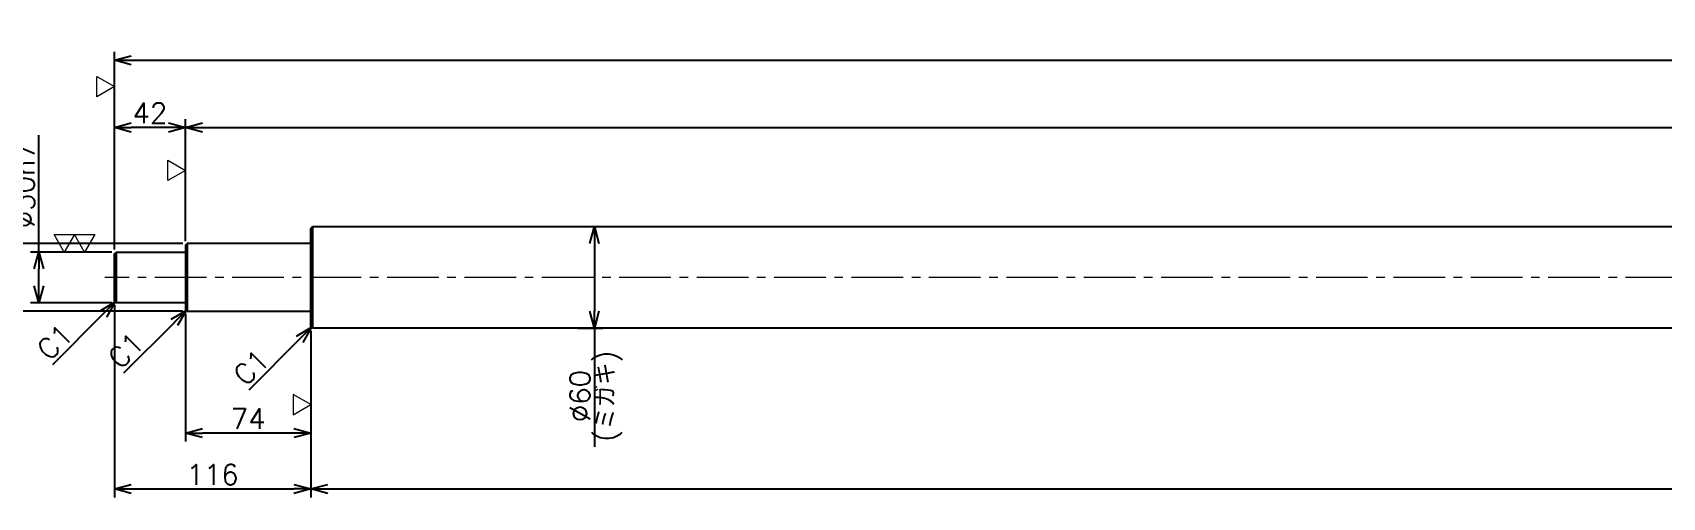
# Model space of a CAD drawing. Header units: millimetres. Extents: x 0 to 7488, y -19 to 4184.
# Drawn here: x 4147 to 5109, y 788 to 1062 of the extents above; entities that cross this region are included whole.
import ezdxf

# ---------------------------------------------------------------- set-up
doc = ezdxf.new("R2010")
doc.units = ezdxf.units.MM
doc.header["$LTSCALE"] = 1.6
doc.header["$PDMODE"] = 99
doc.header["$PDSIZE"] = 1
doc.linetypes.add('CENTER2', pattern=[28.575, 19.05, -3.175, 3.175, -3.175])
doc.layers.add('05_CENTER', color=4, linetype='CENTER2', lineweight=13)
doc.layers.add('08_DIM', color=3, linetype='Continuous', lineweight=13)
doc.styles.add('KSS_TXT', font='txt.shx', dxfattribs={"bigfont": 'extfont2.shx'})
doc.dimstyles.new('KSS_DIM', dxfattribs={"dimscale": 4, "dimtxt": 3, "dimasz": 2.5, "dimexe": 1.25, "dimexo": 0.625, "dimtad": 1, "dimdsep": 46, "dimtxsty": 'KSS_TXT', "dimblk": 'OPEN30', "dimcen": 0, "dimazin": 2, "dimtfac": 0.75, "dimtmove": 0, "dimatfit": 3, "dimldrblk": 'OPEN30', "dimfxl": 1.25, "dimtolj": 1, "dimarcsym": 0})

# ---------------------------------------------------------------- blocks, each defined once
blk = doc.blocks.new('_Open30')
at = {"color": 0, "linetype": 'ByBlock', "lineweight": -2}
for p, q in [((-1, 0.268), (0, 0)), ((0, 0), (-1, -0.268)), ((0, 0), (-1, 0))]:
    blk.add_line(p, q, dxfattribs=at)
blk = doc.blocks.new('*D239')
at = {"layer": '08_DIM', "color": 0, "lineweight": -2, "transparency": 16777216}
for p, q in [((4237.12, 896.31), (4237.12, 820.84)), ((4311.12, 886.31), (4311.12, 820.84)), ((4301.12, 825.84), (4247.12, 825.84))]:
    blk.add_line(p, q, dxfattribs=at)
at = {"layer": 'Defpoints', "color": 0, "transparency": 16777216}
for p in [(4237.12, 898.81), (4311.12, 888.81), (4237.12, 825.84)]:
    blk.add_point(p, dxfattribs=at)
at = {"layer": '08_DIM', "color": 0, "lineweight": -2, "transparency": 16777216, "xscale": 10, "yscale": 10, "zscale": 10, "rotation": 180}
blk.add_blockref('_Open30', (4237.12, 825.84), dxfattribs=at)
at = {"layer": '08_DIM', "color": 0, "lineweight": -2, "transparency": 16777216, "xscale": 10, "yscale": 10, "zscale": 10}
blk.add_blockref('_Open30', (4311.12, 825.84), dxfattribs=at)
at = {"layer": '08_DIM', "color": 0, "transparency": 16777216, "insert": (4274.12, 834.34), "char_height": 12, "attachment_point": 5, "style": 'KSS_TXT'}
blk.add_mtext('\\A1;74', dxfattribs=at)
blk = doc.blocks.new('*D240')
at = {"layer": '08_DIM', "color": 0, "lineweight": -2, "transparency": 16777216}
for p, q in [((4195.12, 934.31), (4195.12, 1011.4)), ((4237.12, 939.31), (4237.12, 1011.4)), ((4227.12, 1006.4), (4205.12, 1006.4))]:
    blk.add_line(p, q, dxfattribs=at)
at = {"layer": 'Defpoints', "color": 0, "transparency": 16777216}
for p in [(4195.12, 1006.4), (4237.12, 936.81), (4195.12, 931.81)]:
    blk.add_point(p, dxfattribs=at)
at = {"layer": '08_DIM', "color": 0, "lineweight": -2, "transparency": 16777216, "xscale": 10, "yscale": 10, "zscale": 10, "rotation": 180}
blk.add_blockref('_Open30', (4195.12, 1006.4), dxfattribs=at)
at = {"layer": '08_DIM', "color": 0, "lineweight": -2, "transparency": 16777216, "xscale": 10, "yscale": 10, "zscale": 10}
blk.add_blockref('_Open30', (4237.12, 1006.4), dxfattribs=at)
at = {"layer": '08_DIM', "color": 0, "transparency": 16777216, "insert": (4216.12, 1014.9), "char_height": 12, "attachment_point": 5, "style": 'KSS_TXT'}
blk.add_mtext('\\A1;42', dxfattribs=at)
blk = doc.blocks.new('*D241')
at = {"layer": '08_DIM', "color": 0, "lineweight": -2, "transparency": 16777216}
for p, q in [((4195.12, 901.31), (4195.12, 787.78)), ((4311.12, 886.31), (4311.12, 787.78)), ((4205.12, 792.78), (4301.12, 792.78))]:
    blk.add_line(p, q, dxfattribs=at)
at = {"layer": 'Defpoints', "color": 0, "transparency": 16777216}
for p in [(4195.12, 903.81), (4311.12, 888.81), (4311.12, 792.78)]:
    blk.add_point(p, dxfattribs=at)
at = {"layer": '08_DIM', "color": 0, "lineweight": -2, "transparency": 16777216, "xscale": 10, "yscale": 10, "zscale": 10, "rotation": 180}
blk.add_blockref('_Open30', (4195.12, 792.78), dxfattribs=at)
at = {"layer": '08_DIM', "color": 0, "lineweight": -2, "transparency": 16777216, "xscale": 10, "yscale": 10, "zscale": 10}
blk.add_blockref('_Open30', (4311.12, 792.78), dxfattribs=at)
at = {"layer": '08_DIM', "color": 0, "transparency": 16777216, "insert": (4253.12, 801.28), "char_height": 12, "attachment_point": 5, "style": 'KSS_TXT'}
blk.add_mtext('\\A1;116', dxfattribs=at)
blk = doc.blocks.new('*D242')
at = {"layer": '08_DIM', "color": 0, "lineweight": -2, "transparency": 16777216}
for p, q in [((4195.12, 934.31), (4195.12, 1051.13)), ((6347.12, 934.31), (6347.12, 1051.13)), ((4205.12, 1046.13), (6337.12, 1046.13))]:
    blk.add_line(p, q, dxfattribs=at)
at = {"layer": 'Defpoints', "color": 0, "transparency": 16777216}
for p in [(6347.12, 1046.13), (4195.12, 931.81), (6347.12, 931.81)]:
    blk.add_point(p, dxfattribs=at)
at = {"layer": '08_DIM', "color": 0, "lineweight": -2, "transparency": 16777216, "xscale": 10, "yscale": 10, "zscale": 10, "rotation": 180}
blk.add_blockref('_Open30', (4195.12, 1046.13), dxfattribs=at)
at = {"layer": '08_DIM', "color": 0, "lineweight": -2, "transparency": 16777216, "xscale": 10, "yscale": 10, "zscale": 10}
blk.add_blockref('_Open30', (6347.12, 1046.13), dxfattribs=at)
at = {"layer": '08_DIM', "color": 0, "transparency": 16777216, "insert": (5271.12, 1054.63), "char_height": 12, "attachment_point": 5, "style": 'KSS_TXT'}
blk.add_mtext('\\A1;2152', dxfattribs=at)
blk = doc.blocks.new('*D243')
at = {"layer": '08_DIM', "color": 0, "lineweight": -2, "transparency": 16777216}
for p, q in [((4311.12, 886.31), (4311.12, 787.78)), ((6231.12, 886.31), (6231.12, 787.78)), ((4321.12, 792.78), (6221.12, 792.78))]:
    blk.add_line(p, q, dxfattribs=at)
at = {"layer": 'Defpoints', "color": 0, "transparency": 16777216}
for p in [(4311.12, 888.81), (6231.12, 888.81), (6231.12, 792.78)]:
    blk.add_point(p, dxfattribs=at)
at = {"layer": '08_DIM', "color": 0, "lineweight": -2, "transparency": 16777216, "xscale": 10, "yscale": 10, "zscale": 10, "rotation": 180}
blk.add_blockref('_Open30', (4311.12, 792.78), dxfattribs=at)
at = {"layer": '08_DIM', "color": 0, "lineweight": -2, "transparency": 16777216, "xscale": 10, "yscale": 10, "zscale": 10}
blk.add_blockref('_Open30', (6231.12, 792.78), dxfattribs=at)
at = {"layer": '08_DIM', "color": 0, "transparency": 16777216, "insert": (5271.12, 801.28), "char_height": 12, "attachment_point": 5, "style": 'KSS_TXT'}
blk.add_mtext('\\A1;1920', dxfattribs=at)
blk = doc.blocks.new('*D244')
at = {"layer": '08_DIM', "color": 0, "lineweight": -2, "transparency": 16777216}
for p, q in [((4150.5, 932.81), (4150.5, 1001.81)), ((4193.62, 932.81), (4145.5, 932.81)), ((4150.5, 912.81), (4150.5, 922.81)), ((4193.62, 902.81), (4145.5, 902.81))]:
    blk.add_line(p, q, dxfattribs=at)
at = {"layer": 'Defpoints', "color": 0, "transparency": 16777216}
for p in [(4150.5, 932.81), (4196.12, 932.81), (4196.12, 902.81)]:
    blk.add_point(p, dxfattribs=at)
at = {"layer": '08_DIM', "color": 0, "lineweight": -2, "transparency": 16777216, "xscale": 10, "yscale": 10, "zscale": 10}
for p, rotation in [((4150.5, 932.81), 90), ((4150.5, 902.81), 270)]:
    blk.add_blockref('_Open30', p, dxfattribs=dict(at, rotation=rotation))
at = {"layer": '08_DIM', "color": 0, "transparency": 16777216, "insert": (4142, 972.31), "char_height": 12, "attachment_point": 5, "rotation": 90, "style": 'KSS_TXT'}
blk.add_mtext('\\A1;%%C30h7', dxfattribs=at)
blk = doc.blocks.new('*D245')
at = {"layer": '08_DIM', "color": 0, "lineweight": -2, "transparency": 16777216}
for p, q in [((4097.98, 937.81), (4097.98, 1006.81)), ((4235.62, 937.81), (4092.98, 937.81)), ((4097.98, 907.81), (4097.98, 927.81)), ((4235.62, 897.81), (4092.98, 897.81))]:
    blk.add_line(p, q, dxfattribs=at)
at = {"layer": 'Defpoints', "color": 0, "transparency": 16777216}
for p in [(4097.98, 937.81), (4238.12, 937.81), (4238.12, 897.81)]:
    blk.add_point(p, dxfattribs=at)
at = {"layer": '08_DIM', "color": 0, "lineweight": -2, "transparency": 16777216, "xscale": 10, "yscale": 10, "zscale": 10}
for p, rotation in [((4097.98, 937.81), 90), ((4097.98, 897.81), 270)]:
    blk.add_blockref('_Open30', p, dxfattribs=dict(at, rotation=rotation))
at = {"layer": '08_DIM', "color": 0, "transparency": 16777216, "insert": (4089.48, 977.31), "char_height": 12, "attachment_point": 5, "rotation": 90, "style": 'KSS_TXT'}
blk.add_mtext('\\A1;%%C40h7', dxfattribs=at)
blk = doc.blocks.new('*D246')
at = {"layer": '08_DIM', "color": 0, "lineweight": -2, "transparency": 16777216}
for p, q in [((4468.95, 947.81), (4483.65, 947.81)), ((4478.65, 937.81), (4478.65, 897.81)), ((4468.95, 887.81), (4483.65, 887.81)), ((4478.65, 887.81), (4478.65, 817.61))]:
    blk.add_line(p, q, dxfattribs=at)
at = {"layer": 'Defpoints', "color": 0, "transparency": 16777216}
for p in [(4466.45, 947.81), (4466.45, 887.81), (4478.65, 887.81)]:
    blk.add_point(p, dxfattribs=at)
at = {"layer": '08_DIM', "color": 0, "lineweight": -2, "transparency": 16777216, "xscale": 10, "yscale": 10, "zscale": 10}
for p, rotation in [((4478.65, 947.81), 90), ((4478.65, 887.81), 270)]:
    blk.add_blockref('_Open30', p, dxfattribs=dict(at, rotation=rotation))
at = {"layer": '08_DIM', "color": 0, "transparency": 16777216, "char_height": 12, "attachment_point": 5, "rotation": 90, "style": 'KSS_TXT'}
for s, insert in [('\\A1;(ミガキ)', (4487.15, 847.71)), ('\\A1;%%C60', (4470.15, 847.71))]:
    blk.add_mtext(s, dxfattribs=dict(at, insert=insert))
blk = doc.blocks.new('*D247')
at = {"layer": '08_DIM', "color": 0, "lineweight": -2, "transparency": 16777216}
blk.add_line((4188.55, 896.24), (4158.52, 866.21), dxfattribs=at)
at = {"layer": 'Defpoints', "color": 0, "transparency": 16777216}
for p in [(4195.62, 903.31), (4150.48, 858.17), (4150.48, 858.17)]:
    blk.add_point(p, dxfattribs=at)
at = {"layer": '08_DIM', "color": 0, "lineweight": -2, "transparency": 16777216, "xscale": 10, "yscale": 10, "zscale": 10, "rotation": 44.99999999999959}
blk.add_blockref('_Open30', (4195.62, 903.31), dxfattribs=at)
at = {"layer": '08_DIM', "color": 0, "transparency": 16777216, "insert": (4159.94, 879.65), "char_height": 12, "attachment_point": 5, "rotation": 45, "style": 'KSS_TXT'}
blk.add_mtext('\\A1;C1', dxfattribs=at)
blk = doc.blocks.new('p1ba02')
for p, q in [((-1.5, 2.6), (1.5, 2.6)), ((0, 0), (-1.5, 2.6)), ((1.5, 2.6), (0, 0)), ((3, 0), (1.5, 2.6)), ((1.5, 2.6), (4.5, 2.6)), ((4.5, 2.6), (3, 0))]:
    blk.add_line(p, q)
blk = doc.blocks.new('p1ba01')
for p, q in [((0, 0), (-1.5, 2.6)), ((-1.5, 2.6), (1.5, 2.6)), ((1.5, 2.6), (0, 0))]:
    blk.add_line(p, q)
blk = doc.blocks.new('*D248')
at = {"layer": '08_DIM', "color": 0, "lineweight": -2, "transparency": 16777216}
blk.add_line((4230.55, 891.24), (4200.52, 861.21), dxfattribs=at)
at = {"layer": 'Defpoints', "color": 0, "transparency": 16777216}
for p in [(4237.62, 898.31), (4192.48, 853.17), (4192.48, 853.17)]:
    blk.add_point(p, dxfattribs=at)
at = {"layer": '08_DIM', "color": 0, "lineweight": -2, "transparency": 16777216, "xscale": 10, "yscale": 10, "zscale": 10, "rotation": 44.99999999999959}
blk.add_blockref('_Open30', (4237.62, 898.31), dxfattribs=at)
at = {"layer": '08_DIM', "color": 0, "transparency": 16777216, "insert": (4201.94, 874.65), "char_height": 12, "attachment_point": 5, "rotation": 45, "style": 'KSS_TXT'}
blk.add_mtext('\\A1;C1', dxfattribs=at)
blk = doc.blocks.new('*D249')
at = {"layer": '08_DIM', "color": 0, "lineweight": -2, "transparency": 16777216}
blk.add_line((4304.55, 881.24), (4274.52, 851.21), dxfattribs=at)
at = {"layer": 'Defpoints', "color": 0, "transparency": 16777216}
for p in [(4311.62, 888.31), (4266.48, 843.17), (4266.48, 843.17)]:
    blk.add_point(p, dxfattribs=at)
at = {"layer": '08_DIM', "color": 0, "lineweight": -2, "transparency": 16777216, "xscale": 10, "yscale": 10, "zscale": 10, "rotation": 44.99999999999959}
blk.add_blockref('_Open30', (4311.62, 888.31), dxfattribs=at)
at = {"layer": '08_DIM', "color": 0, "transparency": 16777216, "insert": (4275.94, 864.65), "char_height": 12, "attachment_point": 5, "rotation": 45, "style": 'KSS_TXT'}
blk.add_mtext('\\A1;C1', dxfattribs=at)
blk = doc.blocks.new('*D250')
at = {"layer": '08_DIM', "color": 0, "lineweight": -2, "transparency": 16777216}
for p, q in [((4237.12, 939.31), (4237.12, 1011.4)), ((6305.12, 939.31), (6305.12, 1011.4)), ((4247.12, 1006.4), (6295.12, 1006.4))]:
    blk.add_line(p, q, dxfattribs=at)
at = {"layer": 'Defpoints', "color": 0, "transparency": 16777216}
for p in [(6305.12, 1006.4), (4237.12, 936.81), (6305.12, 936.81)]:
    blk.add_point(p, dxfattribs=at)
at = {"layer": '08_DIM', "color": 0, "lineweight": -2, "transparency": 16777216, "xscale": 10, "yscale": 10, "zscale": 10, "rotation": 180}
blk.add_blockref('_Open30', (4237.12, 1006.4), dxfattribs=at)
at = {"layer": '08_DIM', "color": 0, "lineweight": -2, "transparency": 16777216, "xscale": 10, "yscale": 10, "zscale": 10}
blk.add_blockref('_Open30', (6305.12, 1006.4), dxfattribs=at)
at = {"layer": '08_DIM', "color": 0, "transparency": 16777216, "insert": (5271.12, 1014.9), "char_height": 12, "attachment_point": 5, "style": 'KSS_TXT'}
blk.add_mtext('\\A1;2068', dxfattribs=at)

msp = doc.modelspace()

# ---------------------------------------------------------------- linework, layer by layer
for p, q in [((4312.119, 947.807), (4312.119, 887.807)), ((4238.119, 937.807), (4238.119, 897.807)), ((4196.119, 932.807), (4196.119, 902.807))]:
    msp.add_line(p, q)
at = {"color": 0}
for p, q in [((4237.119, 936.807), (4238.119, 937.807)), ((4237.119, 936.807), (4237.119, 898.807)), ((4311.119, 937.807), (4238.119, 937.807)), ((4195.119, 931.807), (4196.119, 932.807)), ((4195.119, 903.807), (4195.119, 931.807)), ((4196.119, 932.807), (4237.119, 932.807)), ((4196.119, 902.807), (4195.119, 903.807)), ((4237.119, 902.807), (4196.119, 902.807)), ((4238.119, 897.807), (4237.119, 898.807)), ((4238.119, 897.807), (4311.119, 897.807))]:
    msp.add_line(p, q, dxfattribs=at)
for points in [[(4312.119, 887.807), (4312.119, 887.807), (4311.119, 888.807), (4311.119, 946.807), (4312.119, 947.807), (4312.119, 947.807)], [(4312.119, 947.807), (6230.119, 947.807)], [(6230.119, 887.807), (4312.119, 887.807)]]:
    msp.add_lwpolyline(points, dxfattribs=at)
at = {"layer": '05_CENTER'}
msp.add_line((6352.658, 917.807), (4189.581, 917.807), dxfattribs=at)

# ---------------------------------------------------------------- block references
at = {"layer": '08_DIM', "yscale": 4, "zscale": 4, "rotation": 90}
for p, xscale in [((4195.119, 1030.544), 4), ((4237.119, 981.066), 4), ((4311.119, 842.664), -4)]:
    msp.add_blockref('p1ba01', p, dxfattribs=dict(at, xscale=xscale))
at = {"layer": '08_DIM', "xscale": 4, "yscale": 4, "zscale": 4}
msp.add_blockref('p1ba02', (4165.519, 932.807), dxfattribs=at)

# ---------------------------------------------------------------- dimensions: what is measured, and where the dimension line sits
at = {"layer": '08_DIM'}
for base, p1, p2, override, picture, middle in [((6347.119, 1046.125), (4195.119, 931.807), (6347.119, 931.807), {"dimscale": 4, "dimarcsym": 1}, '*D242', (5271.119, 1054.625)), ((4195.119, 1006.396), (4237.119, 936.807), (4195.119, 931.807), {"dimarcsym": 1}, '*D240', (4216.119, 1014.896)), ((6305.119, 1006.396), (4237.119, 936.807), (6305.119, 936.807), {"dimarcsym": 1}, '*D250', (5271.119, 1014.896)), ((4311.119, 792.777), (4195.119, 903.807), (4311.119, 888.807), {"dimscale": 4, "dimarcsym": 1}, '*D241', (4253.119, 801.277)), ((4237.119, 825.843), (4311.119, 888.807), (4237.119, 898.807), {"dimscale": 4, "dimarcsym": 1}, '*D239', (4274.119, 834.343)), ((6231.119, 792.777), (4311.119, 888.807), (6231.119, 888.807), {"dimscale": 4, "dimarcsym": 1}, '*D243', (5271.119, 801.277))]:
    dim = msp.add_linear_dim(base=base, p1=p1, p2=p2, dimstyle='KSS_DIM', override=override, dxfattribs=at)
    dim.commit()
    dim.dimension.update_dxf_attribs({"geometry": picture, "text_midpoint": middle})
for base, p1, p2, text, override, picture, middle in [((4097.979, 937.807), (4238.119, 897.807), (4238.119, 937.807), '%%C<>h7', {"dimscale": 4, "dimarcsym": 1}, '*D245', (4089.479, 977.307)), ((4150.497, 932.807), (4196.119, 902.807), (4196.119, 932.807), '%%C<>h7', {"dimscale": 4, "dimarcsym": 1}, '*D244', (4141.997, 972.307)), ((4478.653, 887.807), (4466.449, 947.807), (4466.449, 887.807), '%%C<>', {"dimscale": 4, "dimpost": '\\X(ミガキ)', "dimarcsym": 1}, '*D246', (4478.653, 847.707))]:
    dim = msp.add_linear_dim(base=base, p1=p1, p2=p2, angle=90, text=text, dimstyle='KSS_DIM', override=override, dxfattribs=at)
    dim.commit()
    dim.dimension.update_dxf_attribs({"geometry": picture, "text_midpoint": middle})
for base, p1, p2, picture, middle in [((4150.478, 858.165), (4195.619, 903.307), (4150.478, 858.165), '*D247', (4165.949, 873.637)), ((4192.478, 853.165), (4237.619, 898.307), (4192.478, 853.165), '*D248', (4207.949, 868.637)), ((4266.478, 843.165), (4311.619, 888.307), (4266.478, 843.165), '*D249', (4281.949, 858.637))]:
    dim = msp.add_linear_dim(base=base, p1=p1, p2=p2, angle=225, text='C1', dimstyle='KSS_DIM', override={"dimse1": 1, "dimse2": 1, "dimsd2": 1, "dimarcsym": 1}, dxfattribs=at)
    dim.commit()
    dim.dimension.update_dxf_attribs({"geometry": picture, "text_midpoint": middle, "dimtype": 161})

doc.saveas('drawing.dxf')
